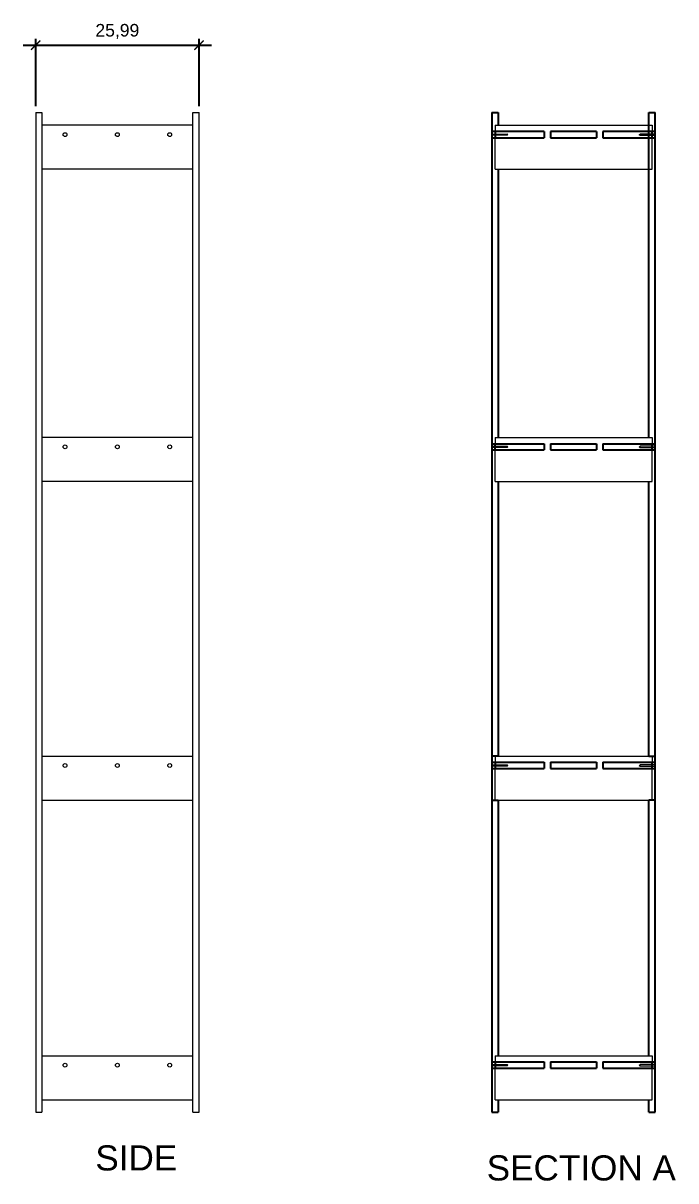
# Model space of a CAD drawing. Header units: centimetres. Extents: x 917 to 2835, y -35184 to -3253.
# Drawn here: x 2260 to 2363.9, y -3693.2 to -3509.1 of the extents above; entities that cross this region are included whole.
import ezdxf

# ---------------------------------------------------------------- set-up
doc = ezdxf.new("R2010")
doc.units = ezdxf.units.CM
for name, color, linetype, lineweight in [('A-ANNO-DIMS', 8, 'Continuous', 9), ('A-FURN', 3, 'Continuous', 20), ('mobili', 7, 'Continuous', 20), ('sezione', 2, 'Continuous', 25)]:
    doc.layers.add(name, color=color, linetype=linetype, lineweight=lineweight)
doc.layers.add('G-ANNO-TEXT', color=3, linetype='Continuous')
doc.styles.get("Standard").update_dxf_attribs({"font": 'arial.ttf'})
doc.styles.add('stile2', font='calibril.ttf', dxfattribs={"height": 0.5})
doc.dimstyles.new('giulia', dxfattribs={"dimtxt": 2, "dimasz": 1.5, "dimexe": 1, "dimexo": 1, "dimgap": 1, "dimtad": 1, "dimtxsty": 'Standard', "dimblk": 'ARCHTICK', "dimcen": 2.5, "dimdle": 2, "dimadec": 0, "dimazin": 0, "dimtfac": 1, "dimtmove": 0, "dimatfit": 3, "dimldrblk": 'ARCHTICK', "dimfxl": 1, "dimarcsym": 0})

# ---------------------------------------------------------------- blocks, each defined once
blk = doc.blocks.new('_ArchTick')
at = {"color": 0, "linetype": 'ByBlock', "const_width": 0.15}
blk.add_lwpolyline([(-0.5, -0.5), (0.5, 0.5)], dxfattribs=at)
blk = doc.blocks.new('*D35')
at = {"layer": 'A-ANNO-DIMS', "color": 0, "lineweight": -2, "transparency": 16777216}
for p, q in [((2260, -3512.6), (2289.99, -3512.6)), ((2262, -3522.31), (2262, -3511.6)), ((2287.99, -3522.31), (2287.99, -3511.6))]:
    blk.add_line(p, q, dxfattribs=at)
at = {"layer": 'Defpoints', "color": 0, "transparency": 16777216}
for p in [(2287.99, -3512.6), (2262, -3523.31), (2287.99, -3523.31)]:
    blk.add_point(p, dxfattribs=at)
at = {"layer": 'A-ANNO-DIMS', "color": 0, "lineweight": -2, "transparency": 16777216, "xscale": 1.5, "yscale": 1.5, "zscale": 1.5, "rotation": 180}
blk.add_blockref('_ArchTick', (2262, -3512.6), dxfattribs=at)
at = {"layer": 'A-ANNO-DIMS', "color": 0, "lineweight": -2, "transparency": 16777216, "xscale": 1.5, "yscale": 1.5, "zscale": 1.5}
blk.add_blockref('_ArchTick', (2287.99, -3512.6), dxfattribs=at)
at = {"layer": 'A-ANNO-DIMS', "color": 0, "transparency": 16777216, "insert": (2274.99, -3510.4), "char_height": 2, "attachment_point": 5}
blk.add_mtext('25,99', dxfattribs=at)

msp = doc.modelspace()

# ---------------------------------------------------------------- linework, layer by layer
at = {"layer": 'A-FURN'}
for p, q in [((2261.999, -3523.315), (2261.999, -3682.315)), ((2262.999, -3523.315), (2262.999, -3682.315)), ((2286.989, -3682.315), (2286.989, -3523.315)), ((2287.989, -3682.315), (2287.989, -3523.315)), ((2286.989, -3525.315), (2262.999, -3525.315)), ((2335.091, -3525.315), (2360.081, -3525.315)), ((2335.091, -3525.315), (2335.091, -3526.315)), ((2360.081, -3525.315), (2360.081, -3526.315)), ((2335.091, -3532.315), (2335.091, -3527.315)), ((2360.081, -3532.315), (2360.081, -3527.315)), ((2286.989, -3532.315), (2262.999, -3532.315)), ((2335.091, -3532.315), (2360.081, -3532.315)), ((2286.989, -3574.975), (2262.999, -3574.975)), ((2335.091, -3574.975), (2360.081, -3574.975)), ((2335.091, -3574.975), (2335.091, -3575.975)), ((2360.081, -3574.975), (2360.081, -3575.975)), ((2335.091, -3581.975), (2335.091, -3576.975)), ((2360.081, -3581.975), (2360.081, -3576.975)), ((2286.989, -3581.975), (2262.999, -3581.975)), ((2335.091, -3581.975), (2360.081, -3581.975)), ((2262.999, -3625.655), (2286.989, -3625.655)), ((2335.091, -3625.655), (2360.081, -3625.655)), ((2335.091, -3625.655), (2335.091, -3626.653)), ((2360.081, -3625.655), (2360.081, -3626.655)), ((2335.091, -3632.655), (2335.091, -3627.655)), ((2360.081, -3632.655), (2360.081, -3627.651)), ((2262.999, -3632.655), (2286.989, -3632.655)), ((2335.091, -3632.655), (2360.081, -3632.655)), ((2262.999, -3673.315), (2286.989, -3673.315)), ((2335.091, -3673.315), (2360.081, -3673.315)), ((2335.091, -3673.315), (2335.091, -3674.315)), ((2360.081, -3673.315), (2360.081, -3674.315)), ((2335.091, -3680.315), (2335.091, -3675.315)), ((2360.081, -3680.315), (2360.081, -3675.315)), ((2262.999, -3680.315), (2286.989, -3680.315)), ((2335.091, -3680.315), (2360.081, -3680.315)), ((2261.999, -3682.315), (2262.999, -3682.315)), ((2286.989, -3682.315), (2287.989, -3682.315))]:
    msp.add_line(p, q, dxfattribs=at)
at = {"layer": 'A-FURN', "color": 8}
for p, q in [((2334.563, -3527.118), (2334.563, -3526.513)), ((2334.577, -3526.513), (2334.563, -3526.513)), ((2334.577, -3527.118), (2334.563, -3527.118)), ((2334.591, -3526.717), (2334.577, -3526.513)), ((2334.591, -3526.913), (2334.577, -3527.118)), ((2334.591, -3526.717), (2337.002, -3526.717)), ((2337.002, -3526.913), (2334.591, -3526.913)), ((2337.137, -3526.816), (2337.002, -3526.717)), ((2337.137, -3526.816), (2337.002, -3526.913)), ((2358.034, -3526.816), (2358.169, -3526.717)), ((2358.034, -3526.816), (2358.169, -3526.913)), ((2360.581, -3526.717), (2358.169, -3526.717)), ((2358.169, -3526.913), (2360.581, -3526.913)), ((2360.581, -3526.717), (2360.595, -3526.513)), ((2360.581, -3526.913), (2360.595, -3527.118)), ((2360.608, -3526.513), (2360.595, -3526.512)), ((2360.595, -3527.118), (2360.608, -3527.118)), ((2360.608, -3527.118), (2360.608, -3526.513)), ((2334.563, -3576.778), (2334.563, -3576.173)), ((2334.577, -3576.173), (2334.563, -3576.173)), ((2334.577, -3576.778), (2334.563, -3576.778)), ((2334.591, -3576.377), (2334.577, -3576.173)), ((2334.591, -3576.573), (2334.577, -3576.778)), ((2334.591, -3576.377), (2337.002, -3576.377)), ((2337.002, -3576.573), (2334.591, -3576.573)), ((2337.137, -3576.476), (2337.002, -3576.377)), ((2337.137, -3576.476), (2337.002, -3576.573)), ((2358.034, -3576.476), (2358.169, -3576.377)), ((2358.034, -3576.476), (2358.169, -3576.573)), ((2360.581, -3576.377), (2358.169, -3576.377)), ((2358.169, -3576.573), (2360.581, -3576.573)), ((2360.581, -3576.377), (2360.595, -3576.173)), ((2360.581, -3576.573), (2360.595, -3576.778)), ((2360.608, -3576.173), (2360.595, -3576.173)), ((2360.595, -3576.778), (2360.608, -3576.778)), ((2360.608, -3576.778), (2360.608, -3576.173)), ((2334.563, -3627.458), (2334.563, -3626.853)), ((2334.577, -3626.853), (2334.563, -3626.853)), ((2334.577, -3627.458), (2334.563, -3627.458)), ((2334.591, -3627.057), (2334.577, -3626.853)), ((2334.591, -3627.253), (2334.577, -3627.458)), ((2334.591, -3627.057), (2337.002, -3627.057)), ((2337.002, -3627.253), (2334.591, -3627.253)), ((2337.137, -3627.156), (2337.002, -3627.057)), ((2337.137, -3627.156), (2337.002, -3627.253)), ((2358.034, -3627.156), (2358.169, -3627.057)), ((2358.034, -3627.156), (2358.169, -3627.253)), ((2360.581, -3627.057), (2358.169, -3627.057)), ((2358.169, -3627.253), (2360.581, -3627.253)), ((2360.581, -3627.057), (2360.595, -3626.853)), ((2360.581, -3627.253), (2360.595, -3627.458)), ((2360.608, -3626.853), (2360.595, -3626.853)), ((2360.595, -3627.458), (2360.608, -3627.458)), ((2360.608, -3627.458), (2360.608, -3626.853)), ((2334.563, -3675.118), (2334.563, -3674.513)), ((2334.577, -3674.513), (2334.563, -3674.513)), ((2334.577, -3675.118), (2334.563, -3675.118)), ((2334.591, -3674.717), (2334.577, -3674.513)), ((2334.591, -3674.913), (2334.577, -3675.118)), ((2334.591, -3674.717), (2337.002, -3674.717)), ((2337.002, -3674.913), (2334.591, -3674.913)), ((2337.137, -3674.816), (2337.002, -3674.717)), ((2337.137, -3674.816), (2337.002, -3674.913)), ((2358.034, -3674.816), (2358.169, -3674.717)), ((2358.034, -3674.816), (2358.169, -3674.913)), ((2360.581, -3674.717), (2358.169, -3674.717)), ((2358.169, -3674.913), (2360.581, -3674.913)), ((2360.581, -3674.717), (2360.595, -3674.513)), ((2360.581, -3674.913), (2360.595, -3675.118)), ((2360.608, -3674.513), (2360.595, -3674.513)), ((2360.595, -3675.118), (2360.608, -3675.118)), ((2360.608, -3675.118), (2360.608, -3674.513))]:
    msp.add_line(p, q, dxfattribs=at)
for centre in [(2266.664, -3526.815), (2274.994, -3526.815), (2283.324, -3526.815), (2266.664, -3576.475), (2274.994, -3576.475), (2283.324, -3576.475), (2266.664, -3627.155), (2274.994, -3627.155), (2283.324, -3627.155), (2266.664, -3674.815), (2274.994, -3674.815), (2283.324, -3674.815)]:
    msp.add_circle(centre, 0.3, dxfattribs=at)
at = {"layer": 'mobili'}
for p, q in [((2261.999, -3523.315), (2262.999, -3523.315)), ((2286.989, -3523.315), (2287.989, -3523.315)), ((2335.591, -3575.975), (2335.591, -3575.975))]:
    msp.add_line(p, q, dxfattribs=at)
at = {"layer": 'sezione'}
for p, q in [((2334.591, -3523.315), (2335.591, -3523.315)), ((2334.591, -3523.315), (2334.591, -3682.315)), ((2335.591, -3523.315), (2335.591, -3525.315)), ((2359.581, -3523.315), (2360.581, -3523.315)), ((2359.581, -3574.975), (2359.581, -3523.315)), ((2360.581, -3682.315), (2360.581, -3523.315)), ((2342.921, -3526.315), (2334.591, -3526.315)), ((2334.591, -3527.315), (2342.921, -3527.315)), ((2335.091, -3526.315), (2335.091, -3527.315)), ((2342.921, -3526.315), (2342.921, -3527.315)), ((2343.921, -3526.315), (2343.921, -3527.315)), ((2351.251, -3526.315), (2343.921, -3526.315)), ((2343.921, -3527.315), (2351.251, -3527.315)), ((2351.251, -3526.315), (2351.251, -3527.315)), ((2360.581, -3526.315), (2352.251, -3526.315)), ((2352.251, -3526.315), (2352.251, -3527.315)), ((2352.251, -3527.315), (2360.581, -3527.315)), ((2360.081, -3527.315), (2360.081, -3526.315)), ((2335.591, -3532.315), (2335.591, -3574.975)), ((2334.591, -3574.975), (2334.591, -3581.975)), ((2334.591, -3575.975), (2342.921, -3575.975)), ((2334.591, -3576.975), (2342.921, -3576.975)), ((2335.091, -3576.975), (2335.091, -3575.975)), ((2342.921, -3575.975), (2342.921, -3576.975)), ((2343.921, -3575.975), (2343.921, -3576.975)), ((2343.921, -3575.975), (2351.251, -3575.975)), ((2343.921, -3576.975), (2351.251, -3576.975)), ((2351.251, -3575.975), (2351.251, -3576.975)), ((2352.251, -3575.975), (2352.251, -3576.975)), ((2352.251, -3575.975), (2360.581, -3575.975)), ((2352.251, -3576.975), (2360.581, -3576.975)), ((2360.081, -3576.975), (2360.081, -3575.975)), ((2335.591, -3581.975), (2335.591, -3625.655)), ((2359.581, -3625.655), (2359.581, -3581.975)), ((2335.591, -3625.655), (2334.591, -3625.655)), ((2334.591, -3626.655), (2342.921, -3626.655)), ((2335.091, -3626.655), (2335.091, -3627.655)), ((2342.921, -3626.655), (2342.921, -3627.655)), ((2343.921, -3626.655), (2343.921, -3627.655)), ((2343.921, -3626.655), (2351.251, -3626.655)), ((2351.251, -3626.655), (2351.251, -3627.655)), ((2352.251, -3626.655), (2352.251, -3627.655)), ((2352.251, -3626.655), (2360.581, -3626.655)), ((2359.581, -3625.655), (2360.581, -3625.655)), ((2360.081, -3627.655), (2360.081, -3626.655)), ((2334.591, -3627.655), (2342.921, -3627.655)), ((2343.921, -3627.655), (2351.251, -3627.655)), ((2352.251, -3627.655), (2360.581, -3627.655)), ((2334.591, -3632.655), (2335.591, -3632.655)), ((2335.591, -3632.655), (2335.591, -3673.315)), ((2360.581, -3632.655), (2359.581, -3632.655)), ((2359.581, -3673.315), (2359.581, -3632.655)), ((2334.591, -3674.315), (2342.921, -3674.315)), ((2334.591, -3675.315), (2342.921, -3675.315)), ((2335.091, -3674.315), (2335.091, -3675.315)), ((2342.921, -3674.315), (2342.921, -3675.315)), ((2343.921, -3674.315), (2343.921, -3675.315)), ((2343.921, -3674.315), (2351.251, -3674.315)), ((2343.921, -3675.315), (2351.251, -3675.315)), ((2351.251, -3674.315), (2351.251, -3675.315)), ((2352.251, -3674.315), (2352.251, -3675.315)), ((2352.251, -3674.315), (2360.581, -3674.315)), ((2352.251, -3675.315), (2360.581, -3675.315)), ((2360.081, -3675.315), (2360.081, -3674.315)), ((2335.591, -3680.315), (2335.591, -3682.315)), ((2359.581, -3682.315), (2359.581, -3680.315)), ((2334.591, -3682.315), (2335.591, -3682.315)), ((2359.581, -3682.315), (2360.581, -3682.315))]:
    msp.add_line(p, q, dxfattribs=at)

# ---------------------------------------------------------------- texts
at = {"layer": 'G-ANNO-TEXT', "char_height": 4, "attachment_point": 1, "style": 'stile2'}
for s, width, insert in [('{\\fArial|b0|i0|c0|p34;SIDE}', 19.21518, (2271.487, -3687.573)), ('{\\fArial|b0|i0|c0|p34;SECTION A}', 32.34983, (2333.764, -3689.164))]:
    msp.add_mtext_dynamic_manual_height_columns(s, width=width, gutter_width=2.5, heights=[0], dxfattribs=dict(at, insert=insert))

# ---------------------------------------------------------------- dimensions: what is measured, and where the dimension line sits
at = {"layer": 'A-ANNO-DIMS'}
dim = msp.add_linear_dim(base=(2287.989, -3512.6), p1=(2261.999, -3523.315), p2=(2287.989, -3523.315), dimstyle='giulia', dxfattribs=at)
dim.commit()
dim.dimension.update_dxf_attribs({"geometry": '*D35', "text_midpoint": (2274.994, -3510.398)})

doc.saveas('drawing.dxf')
